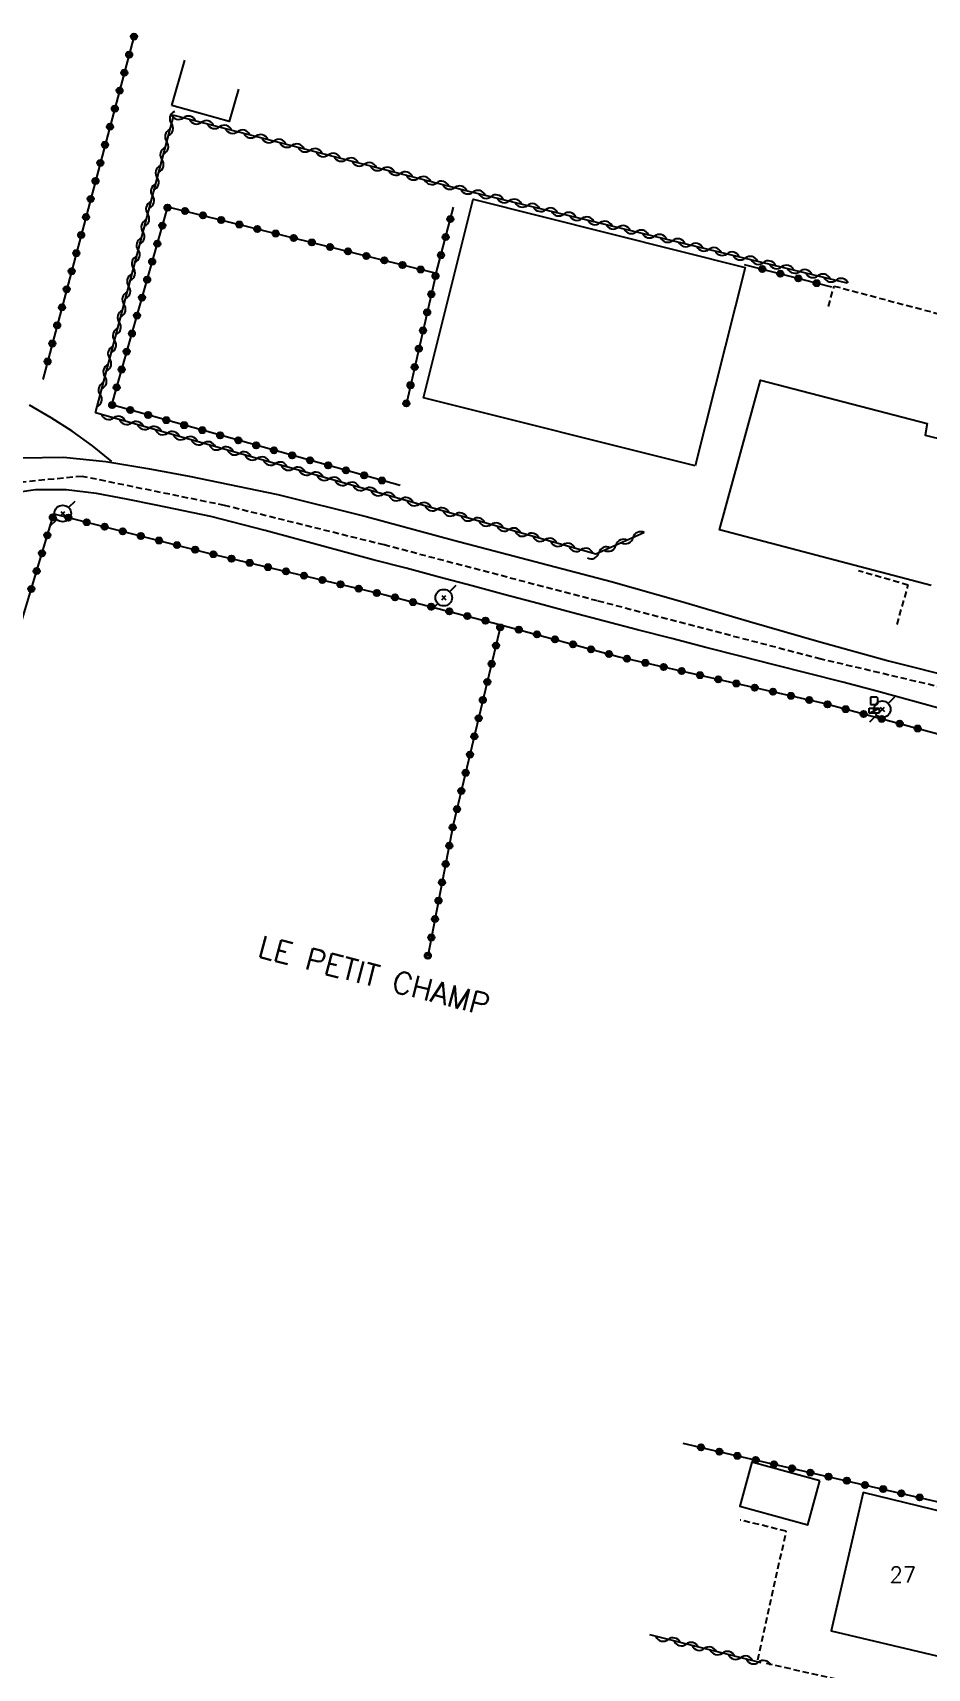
# Model space of a CAD drawing. Header units: millimetres. Extents: x 176000 to 177000, y 162000 to 163001.
# Drawn here: x 176296.1 to 176367.9, y 162825.7 to 162957 of the extents above; entities that cross this region are included whole.
import ezdxf
from ezdxf.enums import TextEntityAlignment as Align

# ---------------------------------------------------------------- set-up
doc = ezdxf.new("R2010")
doc.units = ezdxf.units.MM
doc.linetypes.add('DASHED', pattern=[0.75, 0.5, -0.25])
doc.layers.get('0').update_dxf_attribs({"linetype": 'CONTINUOUS'})
for name, color, linetype in [('W0001', 6, 'DASHED'), ('W0008', 7, 'CONTINUOUS'), ('W0071', 7, 'CONTINUOUS'), ('W0101', 7, 'CONTINUOUS'), ('W0104', 1, 'CONTINUOUS'), ('W0112', 1, 'DASHED'), ('W0310', 3, 'CONTINUOUS'), ('W0323', 7, 'CONTINUOUS'), ('W0438', 7, 'CONTINUOUS'), ('W0473', 7, 'CONTINUOUS'), ('W0989', 7, 'CONTINUOUS'), ('W0991', 7, 'CONTINUOUS')]:
    doc.layers.add(name, color=color, linetype=linetype)
doc.styles.get("Standard").update_dxf_attribs({"font": 'romans.shx', "width": 0.85})

# ---------------------------------------------------------------- blocks, each defined once
blk = doc.blocks.new('T473')
for p, q in [((-0.166667, 0.166667), (0.166667, -0.166667)), ((-0.166667, -0.166667), (0.166667, 0.166667)), ((0.500001, 0.500001), (1.000002, 1.000002)), ((-1.000002, -1.000002), (-0.500001, -0.500001))]:
    blk.add_line(p, q)
blk.add_ellipse((0, 0), major_axis=(0.471405, 0.471405), ratio=1, start_param=5.4977871438, end_param=11.780972451)
blk = doc.blocks.new('T438')
for p, q in [((-0.4, 0.2), (0.4, 0.2)), ((-0.4, -0.2), (-0.4, 0.2)), ((0.15, 1.1), (-0.3, 1.1)), ((-0.3, 1.1), (-0.3, 0.5)), ((-0.3, 0.5), (0.15, 0.5)), ((0.3, 0.65), (0.3, 0.95)), ((0.4, 0.2), (0.4, -0.2))]:
    blk.add_line(p, q)
at = {"flags": 128}
for points in [[(-0.4, -0.2), (0.4, 0.2)], [(0.4, -0.2), (-0.4, -0.2)]]:
    blk.add_lwpolyline(points, dxfattribs=at)
for centre, major_axis, start_param, end_param in [((0.15, 0.95), (0.106, -0.106), 0.785398, 2.356194), ((0.15, 0.65), (0.106, 0.106), 3.926991, 5.497787)]:
    blk.add_ellipse(centre, major_axis=major_axis, ratio=1, start_param=start_param, end_param=end_param)
blk = doc.blocks.new('t310o')
at = {"color": 0, "linetype": 'Continuous'}
for centre, start, end in [((-0.5, 0.38), 216.8699, 323.1304), ((0.5, -0.37), 36.8699, 143.1303)]:
    blk.add_arc(centre, 0.625, start, end, dxfattribs=at)
blk = doc.blocks.new('t323o')
at = {"color": 0, "linetype": 'Continuous'}
for radius in [0.25, 0.15]:
    blk.add_circle((0, 0), radius, dxfattribs=at)

msp = doc.modelspace()

# ---------------------------------------------------------------- linework, layer by layer
at = {"layer": 'W0001'}
msp.add_lwpolyline([(176391.38, 162899.32), (176380.87, 162901.63), (176359.37, 162906.69), (176341.43, 162911.36), (176324.3, 162915.85), (176311.49, 162919.02), (176300.04, 162921.36), (176288.33, 162920.23)], dxfattribs=at)
at = {"layer": 'W0008'}
for points in [[(176295.14, 162922.84), (176298.56, 162922.9), (176301.96, 162922.55), (176305.31, 162921.98), (176308.63, 162921.38), (176315.77, 162919.91), (176322.84, 162918.14), (176329.87, 162916.24), (176336.91, 162914.4), (176342.51, 162912.92), (176348.08, 162911.35), (176353.64, 162909.72), (176359.2, 162908.1), (176364.8, 162906.55), (176370.43, 162905.12), (176376.11, 162903.87), (176381.83, 162902.87), (176383.12, 162902.71), (176384.42, 162902.61), (176385.71, 162902.58), (176387.01, 162902.61)], [(176369.5, 162902.55), (176366.59, 162903.37), (176363.85, 162904.11), (176361.11, 162904.83), (176358.37, 162905.54), (176355.62, 162906.24), (176352.87, 162906.93), (176350.12, 162907.63), (176347.38, 162908.33), (176344.63, 162909.04), (176341.98, 162909.74), (176339.33, 162910.44), (176336.67, 162911.15), (176334.02, 162911.86), (176331.37, 162912.57), (176328.72, 162913.28), (176326.06, 162913.98), (176323.41, 162914.67), (176319.07, 162915.83), (176314.74, 162917.01), (176310.39, 162918.13), (176305.99, 162919.06), (176303.61, 162919.53), (176301.21, 162919.98), (176298.77, 162920.27), (176296.3, 162920.27), (176291.51, 162919.57)]]:
    msp.add_lwpolyline(points, dxfattribs=at)
at = {"layer": 'W0071'}
msp.add_lwpolyline([(176302.44, 162922.55), (176300.88, 162923.81), (176299.25, 162924.98), (176297.56, 162926.07), (176295.82, 162927.08)], dxfattribs=at)
at = {"layer": 'W0101'}
msp.add_lwpolyline([(176371.64, 162837.6), (176362.75, 162839.79), (176360.19, 162828.66), (176369.13, 162826.56)], dxfattribs=at)
at = {"layer": 'W0104'}
for points in [[(176307.26, 162951.14), (176308.29, 162954.77)], [(176312.6, 162952.45), (176311.85, 162949.84), (176307.26, 162951.14)], [(176368.22, 162912.61), (176351.22, 162917.08), (176354.51, 162929.08), (176367.88, 162925.61), (176367.73, 162924.67), (176371.1, 162923.85), (176370.97, 162923.11)]]:
    msp.add_lwpolyline(points, dxfattribs=at)
for points in [[(176349.27, 162922.2), (176327.45, 162927.67), (176331.45, 162943.61), (176353.27, 162938.13)], [(176359.28, 162840.71), (176353.82, 162842.21), (176352.86, 162838.69), (176358.31, 162837.19)]]:
    msp.add_lwpolyline(points, close=True, dxfattribs=at)
at = {"layer": 'W0112'}
for points in [[(176359.97, 162935), (176360.42, 162936.64), (176370.55, 162933.95)], [(176365.48, 162909.48), (176366.36, 162912.62), (176362.39, 162913.78)], [(176354.29, 162826.34), (176356.58, 162836.67), (176352.88, 162837.57)], [(176370.38, 162822.54), (176363.52, 162824.12), (176354.85, 162826.08)]]:
    msp.add_lwpolyline(points, dxfattribs=at)
at = {"layer": 'W0310'}
for points in [[(176301.12, 162926.47), (176307.4, 162950.35), (176331.17, 162944.23), (176361.45, 162936.89)], [(176345.14, 162916.83), (176341.29, 162915.12), (176301.12, 162926.47)], [(176354.57, 162826.11), (176345.63, 162828.34)]]:
    msp.add_lwpolyline(points, dxfattribs=at)
at = {"layer": 'W0323'}
for points in [[(176304.28, 162956.94), (176296.88, 162929.13)], [(176325.58, 162920.63), (176302.42, 162927.1), (176306.92, 162943.01), (176328.47, 162937.67), (176326.05, 162927.1)], [(176328.47, 162937.67), (176329.86, 162942.98)], [(176353.2, 162938.38), (176360.2, 162936.57)], [(176288.44, 162886.39), (176291.75, 162898.34), (176297.78, 162918.35), (176310.3, 162915.17), (176324.26, 162911.87), (176333.67, 162909.45), (176329.84, 162893.39), (176327.79, 162882.84)], [(176333.67, 162909.45), (176343.16, 162906.87), (176359.69, 162903.12), (176371.93, 162899.83), (176384.08, 162896.41), (176380.81, 162882.82), (176380.09, 162879.19)], [(176348.28, 162843.74), (176350.45, 162843.23), (176371.11, 162838.5)]]:
    msp.add_lwpolyline(points, dxfattribs=at)

# ---------------------------------------------------------------- block references
at = {"layer": 'W0310'}
for p, rotation in [((176307.22, 162949.68), 75.27556724588747), ((176308.18, 162950.15), 345.5646293207022), ((176306.84, 162948.23), 75.27556724588747), ((176309.63, 162949.78), 345.5646293207022), ((176311.08, 162949.41), 345.5646293207022), ((176312.53, 162949.03), 345.5646293207022), ((176313.99, 162948.66), 345.5646293207022), ((176315.44, 162948.28), 345.5646293207022), ((176316.89, 162947.91), 345.5646293207022), ((176318.35, 162947.54), 345.5646293207022), ((176306.46, 162946.78), 75.27556724588747), ((176319.8, 162947.16), 345.5646293207022), ((176321.25, 162946.79), 345.5646293207022), ((176322.7, 162946.41), 345.5646293207022), ((176306.08, 162945.33), 75.27556724588747), ((176324.16, 162946.04), 345.5646293207022), ((176325.61, 162945.67), 345.5646293207022), ((176327.06, 162945.29), 345.5646293207022), ((176328.51, 162944.92), 345.5646293207022), ((176305.7, 162943.88), 75.27556724588747), ((176329.97, 162944.54), 345.5646293207022), ((176331.42, 162944.17), 346.3744671359776), ((176332.88, 162943.82), 346.3744671359776), ((176334.34, 162943.47), 346.3744671359776), ((176305.31, 162942.43), 75.27556724588747), ((176335.79, 162943.11), 346.3744671359776), ((176337.25, 162942.76), 346.3744671359776), ((176338.71, 162942.41), 346.3744671359776), ((176304.93, 162940.98), 75.27556724588747), ((176340.17, 162942.05), 346.3744671359776), ((176341.62, 162941.7), 346.3744671359776), ((176343.08, 162941.35), 346.3744671359776), ((176344.54, 162940.99), 346.3744671359776), ((176304.55, 162939.53), 75.27556724588747), ((176346, 162940.64), 346.3744671359776), ((176347.46, 162940.29), 346.3744671359776), ((176348.91, 162939.93), 346.3744671359776), ((176350.37, 162939.58), 346.3744671359776), ((176304.17, 162938.07), 75.27556724588747), ((176351.83, 162939.23), 346.3744671359776), ((176353.29, 162938.87), 346.3744671359776), ((176354.74, 162938.52), 346.3744671359776), ((176303.79, 162936.62), 75.27556724588747), ((176356.2, 162938.17), 346.3744671359776), ((176357.66, 162937.81), 346.3744671359776), ((176359.12, 162937.46), 346.3744671359776), ((176360.58, 162937.11), 346.3744671359776), ((176303.41, 162935.17), 75.27556724588747), ((176303.03, 162933.72), 75.27556724588747), ((176302.65, 162932.27), 75.27556724588747), ((176302.26, 162930.82), 75.27556724588747), ((176301.88, 162929.37), 75.27556724588747), ((176301.5, 162927.92), 75.27556724588747), ((176302.56, 162926.06), 164.225248524814), ((176304.01, 162925.65), 164.225248524814), ((176305.45, 162925.25), 164.225248524814), ((176306.9, 162924.84), 164.225248524814), ((176308.34, 162924.43), 164.225248524814), ((176309.78, 162924.02), 164.225248524814), ((176311.23, 162923.61), 164.225248524814), ((176312.67, 162923.21), 164.225248524814), ((176314.11, 162922.8), 164.225248524814), ((176315.56, 162922.39), 164.225248524814), ((176317, 162921.98), 164.225248524814), ((176318.44, 162921.58), 164.225248524814), ((176319.89, 162921.17), 164.225248524814), ((176321.33, 162920.76), 164.225248524814), ((176322.77, 162920.35), 164.225248524814), ((176324.22, 162919.94), 164.225248524814), ((176325.66, 162919.54), 164.225248524814), ((176327.1, 162919.13), 164.225248524814), ((176328.55, 162918.72), 164.225248524814), ((176329.99, 162918.31), 164.225248524814), ((176331.43, 162917.91), 164.225248524814), ((176332.88, 162917.5), 164.225248524814), ((176334.32, 162917.09), 164.225248524814), ((176335.77, 162916.68), 164.225248524814), ((176337.21, 162916.27), 164.225248524814), ((176338.65, 162915.87), 164.225248524814), ((176342.9, 162915.83), 203.8341130722986), ((176344.27, 162916.44), 203.8341130722986), ((176340.1, 162915.46), 164.225248524814), ((176341.53, 162915.23), 203.8341130722986), ((176347.09, 162827.98), 165.9433560891857), ((176348.54, 162827.61), 165.9433560891857), ((176350, 162827.25), 165.9433560891857), ((176351.45, 162826.89), 165.9433560891857), ((176352.91, 162826.52), 165.9433560891857), ((176354.36, 162826.16), 165.9433560891857)]:
    msp.add_blockref('t310o', p, dxfattribs=dict(at, rotation=rotation))
at = {"layer": 'W0323'}
for p, rotation in [((176304.21, 162956.67), 255.1112268283755), ((176303.82, 162955.22), 255.1112268283755), ((176303.44, 162953.77), 255.1112268283755), ((176303.05, 162952.33), 255.1112268283755), ((176302.67, 162950.88), 255.1112268283755), ((176302.28, 162949.43), 255.1112268283755), ((176301.89, 162947.98), 255.1112268283755), ((176301.51, 162946.53), 255.1112268283755), ((176301.12, 162945.08), 255.1112268283755), ((176300.74, 162943.63), 255.1112268283755), ((176306.9, 162942.93), 74.20308404591506), ((176308.3, 162942.67), 346.0720387918366), ((176300.35, 162942.18), 255.1112268283755), ((176306.49, 162941.49), 74.20308404591506), ((176309.75, 162942.31), 346.0720387918366), ((176311.21, 162941.95), 346.0720387918366), ((176312.67, 162941.58), 346.0720387918366), ((176314.12, 162941.22), 346.0720387918366), ((176329.61, 162942.02), 75.32648865385279), ((176299.97, 162940.73), 255.1112268283755), ((176306.08, 162940.04), 74.20308404591506), ((176315.58, 162940.86), 346.0720387918366), ((176317.03, 162940.5), 346.0720387918366), ((176318.49, 162940.14), 346.0720387918366), ((176319.95, 162939.78), 346.0720387918366), ((176329.23, 162940.57), 75.32648865385279), ((176299.58, 162939.28), 255.1112268283755), ((176305.67, 162938.6), 74.20308404591506), ((176321.4, 162939.42), 346.0720387918366), ((176322.86, 162939.06), 346.0720387918366), ((176324.31, 162938.7), 346.0720387918366), ((176328.85, 162939.12), 75.32648865385279), ((176299.2, 162937.83), 255.1112268283755), ((176305.27, 162937.16), 74.20308404591506), ((176325.77, 162938.33), 346.0720387918366), ((176327.23, 162937.97), 346.0720387918366), ((176328.42, 162937.45), 257.1001078529274), ((176354.65, 162938), 345.4777549041729), ((176356.1, 162937.63), 345.4777549041729), ((176357.55, 162937.25), 345.4777549041729), ((176298.81, 162936.38), 255.1112268283755), ((176328.09, 162935.99), 257.1001078529274), ((176359.01, 162936.87), 345.4777549041729), ((176298.43, 162934.93), 255.1112268283755), ((176304.86, 162935.71), 74.20308404591506), ((176327.75, 162934.53), 257.1001078529274), ((176298.04, 162933.48), 255.1112268283755), ((176304.45, 162934.27), 74.20308404591506), ((176297.65, 162932.03), 255.1112268283755), ((176304.04, 162932.83), 74.20308404591506), ((176327.42, 162933.07), 257.1001078529274), ((176297.27, 162930.58), 255.1112268283755), ((176303.63, 162931.38), 74.20308404591506), ((176327.08, 162931.61), 257.1001078529274), ((176303.22, 162929.94), 74.20308404591506), ((176326.75, 162930.14), 257.1001078529274), ((176302.82, 162928.5), 74.20308404591506), ((176326.41, 162928.68), 257.1001078529274), ((176302.46, 162927.08), 164.3973141409759), ((176303.91, 162926.68), 164.3973141409759), ((176326.08, 162927.22), 257.1001078529274), ((176305.35, 162926.28), 164.3973141409759), ((176306.8, 162925.87), 164.3973141409759), ((176308.24, 162925.47), 164.3973141409759), ((176309.69, 162925.07), 164.3973141409759), ((176311.13, 162924.66), 164.3973141409759), ((176312.58, 162924.26), 164.3973141409759), ((176314.02, 162923.86), 164.3973141409759), ((176315.46, 162923.45), 164.3973141409759), ((176316.91, 162923.05), 164.3973141409759), ((176318.35, 162922.65), 164.3973141409759), ((176319.8, 162922.24), 164.3973141409759), ((176321.24, 162921.84), 164.3973141409759), ((176322.69, 162921.44), 164.3973141409759), ((176324.13, 162921.03), 164.3973141409759), ((176297.69, 162918.07), 73.23431418400929), ((176298.94, 162918.05), 345.756109462634), ((176300.4, 162917.68), 345.756109462634), ((176297.26, 162916.63), 73.23431418400929), ((176301.85, 162917.32), 345.756109462634), ((176303.31, 162916.95), 345.756109462634), ((176304.76, 162916.58), 345.756109462634), ((176306.21, 162916.21), 345.756109462634), ((176296.83, 162915.19), 73.23431418400929), ((176307.67, 162915.84), 345.756109462634), ((176309.12, 162915.47), 345.756109462634), ((176310.58, 162915.11), 346.7029846379178), ((176312.04, 162914.76), 346.7029846379178), ((176296.39, 162913.76), 73.23431418400929), ((176313.5, 162914.42), 346.7029846379178), ((176314.96, 162914.07), 346.7029846379178), ((176316.42, 162913.73), 346.7029846379178), ((176295.96, 162912.32), 73.23431418400929), ((176317.87, 162913.38), 346.7029846379178), ((176319.33, 162913.04), 346.7029846379178), ((176320.79, 162912.69), 346.7029846379178), ((176322.25, 162912.35), 346.7029846379178), ((176323.71, 162912), 346.7029846379178), ((176325.17, 162911.64), 345.5890178985116), ((176326.62, 162911.26), 345.5890178985116), ((176328.07, 162910.89), 345.5890178985116), ((176329.53, 162910.52), 345.5890178985116), ((176330.98, 162910.14), 345.5890178985116), ((176332.43, 162909.77), 345.5890178985116), ((176333.61, 162909.23), 256.6200368728886), ((176335.11, 162909.06), 344.7709139264363), ((176336.56, 162908.67), 344.7709139264363), ((176338.01, 162908.27), 344.7709139264363), ((176333.27, 162907.77), 256.6200368728886), ((176339.45, 162907.88), 344.7709139264363), ((176340.9, 162907.48), 344.7709139264363), ((176342.35, 162907.09), 344.7709139264363), ((176332.92, 162906.31), 256.6200368728886), ((176343.8, 162906.72), 347.2122226185343), ((176345.27, 162906.39), 347.2122226185343), ((176346.73, 162906.06), 347.2122226185343), ((176348.19, 162905.73), 347.2122226185343), ((176332.57, 162904.86), 256.6200368728886), ((176349.65, 162905.4), 347.2122226185343), ((176351.12, 162905.06), 347.2122226185343), ((176352.58, 162904.73), 347.2122226185343), ((176354.04, 162904.4), 347.2122226185343), ((176332.22, 162903.4), 256.6200368728886), ((176355.51, 162904.07), 347.2122226185343), ((176356.97, 162903.74), 347.2122226185343), ((176358.43, 162903.4), 347.2122226185343), ((176359.89, 162903.06), 344.9466163969059), ((176331.88, 162901.94), 256.6200368728886), ((176361.34, 162902.67), 344.9466163969059), ((176362.79, 162902.28), 344.9466163969059), ((176364.24, 162901.89), 344.9466163969059), ((176331.53, 162900.48), 256.6200368728886), ((176365.69, 162901.51), 344.9466163969059), ((176367.13, 162901.12), 344.9466163969059), ((176331.18, 162899.02), 256.6200368728886), ((176330.84, 162897.56), 256.6200368728886), ((176330.49, 162896.1), 256.6200368728886), ((176330.14, 162894.64), 256.6200368728886), ((176329.8, 162893.18), 258.9908708462232), ((176329.52, 162891.71), 258.9908708462232), ((176329.23, 162890.23), 258.9908708462232), ((176328.94, 162888.76), 258.9908708462232), ((176328.66, 162887.29), 258.9908708462232), ((176328.37, 162885.82), 258.9908708462232), ((176328.08, 162884.34), 258.9908708462232), ((176327.8, 162882.87), 258.9908708462232), ((176349.74, 162843.4), 346.6516966730576), ((176351.2, 162843.06), 347.1103189317845), ((176352.66, 162842.72), 347.1103189317845), ((176354.12, 162842.39), 347.1103189317845), ((176355.59, 162842.05), 347.1103189317845), ((176357.05, 162841.72), 347.1103189317845), ((176358.51, 162841.38), 347.1103189317845), ((176359.97, 162841.05), 347.1103189317845), ((176361.44, 162840.72), 347.1103189317845), ((176362.9, 162840.38), 347.1103189317845), ((176364.36, 162840.05), 347.1103189317845), ((176365.82, 162839.71), 347.1103189317845), ((176367.28, 162839.38), 347.1103189317845)]:
    msp.add_blockref('t323o', p, dxfattribs=dict(at, rotation=rotation))
at = {"layer": 'W0438'}
msp.add_blockref('T438', (176363.63, 162902.54), dxfattribs=at)
at = {"layer": 'W0473'}
for p in [(176298.49, 162918.38), (176329.08, 162911.62), (176364.29, 162902.66)]:
    msp.add_blockref('T473', p, dxfattribs=at)

# ---------------------------------------------------------------- texts
at = {"layer": 'W0989'}
msp.add_text('LE PETIT CHAMP  ', height=1.75, rotation=345.3831, dxfattribs=at).set_placement((176314.06, 162882.83))
at = {"layer": 'W0991'}
msp.add_text('27', height=1.25, dxfattribs=at).set_placement((176365.93, 162833.18), align=Align.MIDDLE_CENTER)

doc.saveas('drawing.dxf')
